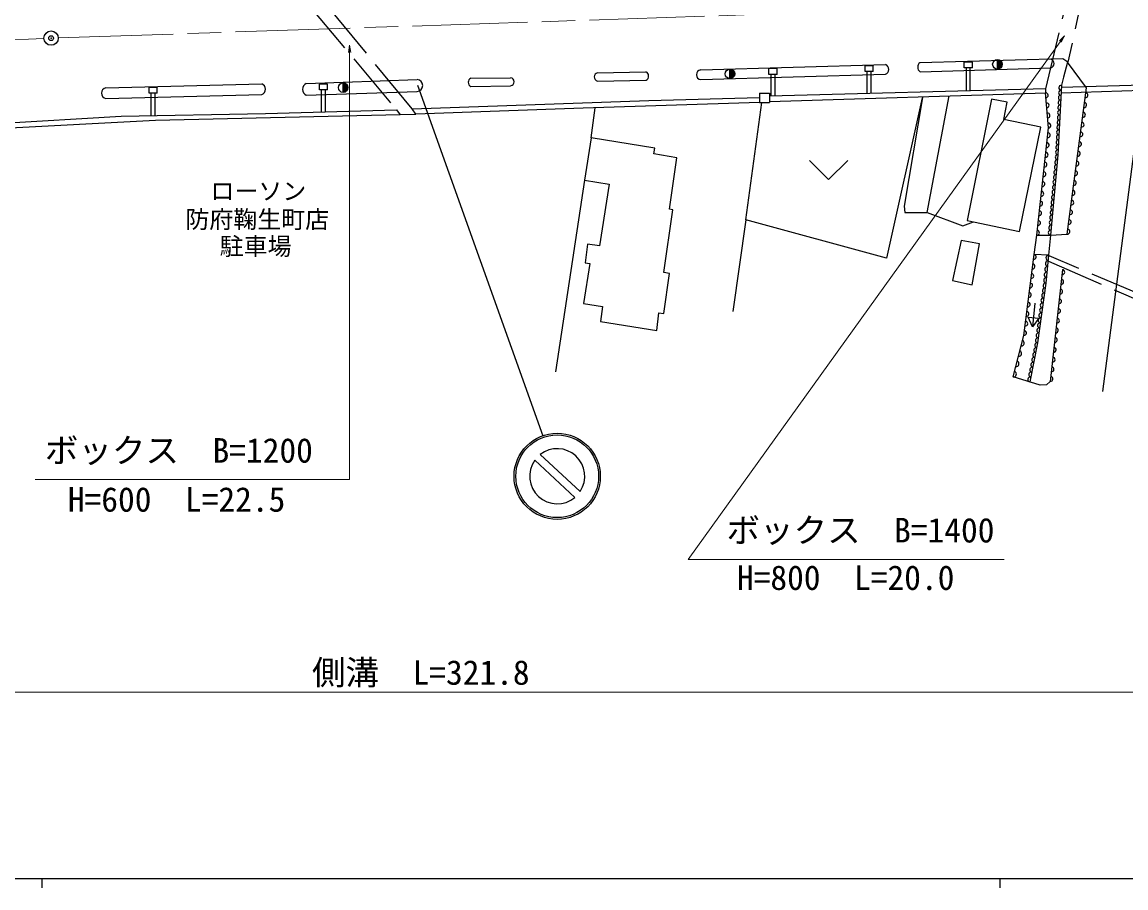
# Model space of a CAD drawing. Units: millimetres, scale not verified. Extents: x 40000 to 680000, y 20000 to 380000.
# Drawn here: x 165925 to 281163, y 204000 to 294392 of the extents above; entities that cross this region are included whole.
import ezdxf
from ezdxf.enums import TextEntityAlignment as Align

# ---------------------------------------------------------------- set-up
doc = ezdxf.new("R2010")
doc.units = ezdxf.units.MM
doc.header["$LTSCALE"] = 1000
doc.header["$PDMODE"] = 32
doc.header["$PDSIZE"] = 500
doc.linetypes.add('CHAIN', pattern=[18.5, 12, -1.5, 3.5, -1.5])
doc.linetypes.add('DASHED', pattern=[7.5, 6, -1.5])
for name, color, linetype, lineweight in [('M-BGD', 7, 'Continuous', 25), ('M-BGD-EXST', 7, 'Continuous', 25), ('M-BMK', 2, 'CHAIN', 13), ('M-BMK-SRVR', 3, 'Continuous', 25), ('M-STR-HTXT', 7, 'Continuous', 13), ('M-STR-STRC', 7, 'Continuous', 25), ('M-TTL-BAND', 7, 'Continuous', 25)]:
    doc.layers.add(name, color=color, linetype=linetype, lineweight=lineweight)
doc.layers.add('M-BMK-HTXT', color=7, linetype='Continuous')
doc.layers.add('M-OTRS', color=6, linetype='Continuous')
doc.styles.add('ＭＳ ゴシック', font='')
doc.styles.get('ＭＳ ゴシック').set_extended_font_data('MS Gothic')

# ---------------------------------------------------------------- blocks, each defined once
blk = doc.blocks.new('open_arrow')
at = {"color": 0, "linetype": 'Continuous', "lineweight": -2}
blk.add_lwpolyline([(7.5, 1.25), (0, 0), (7.5, -1.25)], dxfattribs=at)

msp = doc.modelspace()

# ---------------------------------------------------------------- linework, layer by layer
at = {"layer": 'M-BGD', "linetype": 'DASHED'}
for p, q in [((278730, 306859), (275097, 290195)), ((272816, 287438), (277231, 306296)), ((190912, 302043), (205016, 285218)), ((206647, 285348), (193052, 301846)), ((264515, 287210), (264515, 289620)), ((264915, 287221), (264915, 289620)), ((244128, 286649), (244128, 288935)), ((244528, 286660), (244528, 288935)), ((254153, 286925), (254153, 289223)), ((254553, 286936), (254553, 289223)), ((179403, 284618), (179403, 286977)), ((179803, 284626), (179803, 286977)), ((197189, 285008), (197189, 287302)), ((197589, 285019), (197589, 287302)), ((271572, 270130), (271851, 272145)), ((273287, 272145), (273094, 270066)), ((283155, 265737), (273137, 269980)), ((273073, 269423), (282913, 265149))]:
    msp.add_line(p, q, dxfattribs=at)
at = {"layer": 'M-BGD'}
for p, q in [((274583, 290538), (259657, 290149)), ((275097, 290195), (274583, 290538)), ((236772, 289410), (256055, 289968)), ((244751, 289535), (243901, 289535)), ((243901, 288935), (243901, 289535)), ((244751, 288935), (244751, 289535)), ((254776, 289823), (253926, 289823)), ((253926, 289223), (253926, 289823)), ((254776, 289223), (254776, 289823)), ((259666, 289201), (273338, 289604)), ((265139, 290220), (264289, 290220)), ((264289, 289620), (264289, 290220)), ((265139, 289620), (264289, 289620)), ((265139, 289620), (265139, 290220)), ((275066, 290215), (274638, 288629)), ((277049, 287514), (275066, 290215)), ((195596, 287976), (207174, 288385)), ((212790, 288526), (216930, 288585)), ((225962, 289089), (231057, 289191)), ((225986, 288232), (231081, 288334)), ((236772, 288382), (256055, 288940)), ((244751, 288935), (243901, 288935)), ((254776, 289223), (253926, 289223)), ((274638, 288629), (274423, 287793)), ((278746, 255811), (283034, 288631)), ((174658, 287527), (190952, 287941)), ((180026, 287577), (179176, 287577)), ((179176, 286977), (179176, 287577)), ((180026, 286977), (179176, 286977)), ((180026, 286977), (180026, 287577)), ((195596, 286751), (207174, 287159)), ((197812, 287902), (196962, 287902)), ((196962, 287302), (196962, 287902)), ((197812, 287302), (196962, 287302)), ((197812, 287302), (197812, 287902)), ((212790, 287679), (216930, 287738)), ((242898, 286971), (242898, 286002)), ((242898, 286971), (243942, 286971)), ((272816, 287438), (243942, 286644)), ((243942, 286101), (272816, 287006)), ((243942, 286971), (243942, 286002)), ((273094, 283334), (272772, 287004)), ((272816, 287006), (272816, 287438)), ((274423, 287793), (274059, 280548)), ((274384, 287017), (282860, 287293)), ((274414, 287606), (282931, 287837)), ((275023, 272252), (277049, 287514)), ((174658, 286415), (190952, 286828)), ((206647, 285348), (231362, 286209)), ((242898, 286002), (224514, 285402)), ((231362, 286209), (242898, 286524)), ((241477, 273731), (243145, 286002)), ((242898, 286002), (243942, 286002)), ((259890, 286485), (256160, 269744)), ((259911, 286528), (258025, 275189)), ((260404, 274524), (262698, 286678)), ((267124, 286357), (264574, 273667)), ((268775, 286014), (267124, 286357)), ((268411, 284235), (268775, 286014)), ((176265, 284557), (191338, 284851)), ((205386, 284716), (179863, 284116)), ((191338, 284851), (205016, 285218)), ((205016, 285218), (205386, 284716)), ((205371, 284731), (207044, 284763)), ((207044, 284763), (206647, 285348)), ((224514, 285402), (207044, 284763)), ((225325, 282305), (225745, 285442)), ((179863, 284116), (154251, 282794)), ((154637, 283309), (176265, 284557)), ((272269, 283420), (268411, 284235)), ((270061, 272531), (272269, 283420)), ((271851, 272145), (273094, 283334)), ((225325, 282305), (224629, 277890)), ((231992, 281212), (225325, 282305)), ((231885, 280633), (231992, 281212)), ((234264, 280205), (231885, 280633)), ((233524, 274846), (234264, 280205)), ((274059, 280548), (273287, 272145)), ((224629, 277890), (221596, 257890)), ((224629, 277890), (227222, 277461)), ((227222, 277461), (226215, 271030)), ((232924, 268244), (233846, 274782)), ((233846, 274782), (233524, 274846)), ((258025, 275189), (258068, 274503)), ((258068, 274503), (260404, 274524)), ((260404, 274524), (264134, 273131)), ((241477, 273731), (240116, 264171)), ((256160, 269744), (241477, 273731)), ((264134, 273131), (265254, 273526)), ((264574, 273667), (270061, 272531)), ((271851, 272145), (273287, 272145)), ((273287, 272145), (275023, 272252)), ((224950, 271202), (224693, 269251)), ((226215, 271030), (224950, 271202)), ((263963, 271588), (263062, 267429)), ((265870, 271245), (263963, 271588)), ((265120, 266958), (265870, 271245)), ((270501, 261685), (271572, 270130)), ((273094, 270066), (271572, 270130)), ((273094, 270066), (272794, 267129)), ((225186, 269187), (224543, 265028)), ((224693, 269251), (225186, 269187)), ((274552, 268544), (273266, 256883)), ((233503, 268158), (232924, 268244)), ((232924, 263957), (233503, 268158)), ((263062, 267429), (265120, 266958)), ((272794, 267129), (271937, 260913)), ((271647, 265057), (271417, 262567)), ((224543, 265028), (226515, 264707)), ((226515, 264707), (226322, 263142)), ((232174, 262199), (232410, 264021)), ((232410, 264021), (232924, 263957)), ((226322, 263142), (232174, 262199)), ((271417, 262567), (270950, 263583)), ((270950, 263583), (272063, 263480)), ((272063, 263480), (271417, 262567)), ((269407, 257355), (270501, 261685)), ((271937, 260913), (271114, 256820)), ((272215, 256476), (269407, 257355)), ((272858, 256519), (272215, 256476)), ((273266, 256883), (272858, 256519))]:
    msp.add_line(p, q, dxfattribs=at)
for centre, radius, start, end in [((273178, 290055), 478, 289.55673, 70.47354), ((236833, 288899), 515, 96.74598, 264.45548), ((255871, 289454), 545, 288.76788, 70.27234), ((260016, 289678), 592, 127.35424, 233.73222), ((207140, 287772), 614, 273.16807, 86.83193), ((212943, 288102), 450, 109.7889, 250.2111), ((216856, 288161), 430, 279.90009, 80.09991), ((226102, 288663), 447, 104.05359, 254.9047), ((230858, 288757), 478, 297.75621, 65.39689), ((174783, 286971), 570, 102.64477, 257.35523), ((190747, 287384), 593, 290.22778, 69.77222), ((195894, 287364), 681, 115.94139, 244.05861), ((272782, 286741), 264, 277.94769, 92.07853), ((274393, 287016), 259, 89.16515, 265.07622), ((274419, 287534), 259, 89.16515, 265.07622), ((276941, 286752), 257, 263.93201, 80.94723), ((272874, 285692), 264, 277.94769, 92.07853), ((274341, 285981), 259, 89.16515, 265.07622), ((274367, 286499), 259, 89.16515, 265.07622), ((276806, 285735), 257, 263.93201, 80.94723), ((272966, 284644), 264, 277.94769, 92.07853), ((274263, 284429), 259, 89.16515, 265.07622), ((274289, 284946), 259, 89.16515, 265.07622), ((274315, 285464), 259, 89.16515, 265.07622), ((276671, 284717), 257, 263.93201, 80.94723), ((273058, 283595), 264, 277.94769, 92.07853), ((274211, 283394), 259, 89.16515, 265.07622), ((274237, 283911), 259, 89.16515, 265.07622), ((276536, 283700), 257, 263.93201, 80.94723), ((273004, 282572), 256, 264.98887, 82.33075), ((274159, 282359), 259, 89.16515, 265.07622), ((274185, 282876), 259, 89.16515, 265.07622), ((276401, 282682), 257, 263.93201, 80.94723), ((272891, 281555), 256, 264.98887, 82.33075), ((274107, 281324), 259, 89.16515, 265.07622), ((274133, 281841), 259, 89.16515, 265.07622), ((276266, 281665), 257, 263.93201, 80.94723), ((272777, 280538), 256, 264.98887, 82.33075), ((274049, 280284), 264, 87.8059, 261.69982), ((274081, 280806), 259, 89.16515, 265.07622), ((276131, 280647), 257, 263.93201, 80.94723), ((272664, 279520), 256, 264.98887, 82.33075), ((273904, 278708), 264, 87.8059, 261.69982), ((273952, 279234), 264, 87.8059, 261.69982), ((274000, 279759), 264, 87.8059, 261.69982), ((275996, 279630), 257, 263.93201, 80.94723), ((272438, 277486), 256, 264.98887, 82.33075), ((272551, 278503), 256, 264.98887, 82.33075), ((273808, 277658), 264, 87.8059, 261.69982), ((273856, 278183), 264, 87.8059, 261.69982), ((275726, 277595), 257, 263.93201, 80.94723), ((275861, 278612), 257, 263.93201, 80.94723), ((272325, 276469), 256, 264.98887, 82.33075), ((273711, 276608), 264, 87.8059, 261.69982), ((273759, 277133), 264, 87.8059, 261.69982), ((275591, 276577), 257, 263.93201, 80.94723), ((272212, 275452), 256, 264.98887, 82.33075), ((273615, 275557), 264, 87.8059, 261.69982), ((273663, 276083), 264, 87.8059, 261.69982), ((275456, 275560), 257, 263.93201, 80.94723), ((272099, 274434), 256, 264.98887, 82.33075), ((273518, 274507), 264, 87.8059, 261.69982), ((273566, 275032), 264, 87.8059, 261.69982), ((275321, 274542), 257, 263.93201, 80.94723), ((271986, 273417), 256, 264.98887, 82.33075), ((273373, 272931), 264, 87.8059, 261.69982), ((273422, 273457), 264, 87.8059, 261.69982), ((273470, 273982), 264, 87.8059, 261.69982), ((275186, 273525), 257, 263.93201, 80.94723), ((271873, 272400), 256, 264.98887, 82.33075), ((273325, 272406), 264, 87.8059, 261.69982), ((275051, 272507), 257, 263.93201, 80.94723), ((271540, 269882), 250, 262.85723, 82.67801), ((273113, 269767), 299, 93.64286, 254.68757), ((271414, 268888), 250, 262.85723, 82.67801), ((272993, 268592), 299, 93.64286, 254.68757), ((273053, 269180), 299, 93.64286, 254.68757), ((274519, 268291), 255, 264.8484, 82.5637), ((271288, 267895), 250, 262.85723, 82.67801), ((272873, 267418), 299, 93.64286, 254.68757), ((272933, 268005), 299, 93.64286, 254.68757), ((274407, 267277), 255, 264.8484, 82.5637), ((271162, 266901), 250, 262.85723, 82.67801), ((272699, 266350), 262, 84.71473, 259.57865), ((272770, 266869), 262, 84.71473, 259.57865), ((274295, 266263), 255, 264.8484, 82.5637), ((270910, 264914), 250, 262.85723, 82.67801), ((271036, 265907), 250, 262.85723, 82.67801), ((272484, 264796), 262, 84.71473, 259.57865), ((272556, 265314), 262, 84.71473, 259.57865), ((272627, 265832), 262, 84.71473, 259.57865), ((274183, 265249), 255, 264.8484, 82.5637), ((270784, 263920), 250, 262.85723, 82.67801), ((272341, 263760), 262, 84.71473, 259.57865), ((272413, 264278), 262, 84.71473, 259.57865), ((274071, 264235), 255, 264.8484, 82.5637), ((270658, 262927), 250, 262.85723, 82.67801), ((272198, 262724), 262, 84.71473, 259.57865), ((272270, 263242), 262, 84.71473, 259.57865), ((273960, 263221), 255, 264.8484, 82.5637), ((270532, 261933), 250, 262.85723, 82.67801), ((272055, 261688), 262, 84.71473, 259.57865), ((272127, 262206), 262, 84.71473, 259.57865), ((273848, 262207), 255, 264.8484, 82.5637), ((270266, 260880), 281, 262.12943, 69.53128), ((271896, 260655), 261, 81.07959, 256.19254), ((271984, 261170), 262, 84.71473, 259.57865), ((273736, 261193), 255, 264.8484, 82.5637), ((269992, 259798), 281, 262.12943, 69.53128), ((271588, 259120), 261, 81.07959, 256.19254), ((271691, 259632), 261, 81.07959, 256.19254), ((271793, 260143), 261, 81.07959, 256.19254), ((273512, 259165), 255, 264.8484, 82.5637), ((273624, 260179), 255, 264.8484, 82.5637), ((269719, 258715), 281, 262.12943, 69.53128), ((271382, 258097), 261, 81.07959, 256.19254), ((271485, 258609), 261, 81.07959, 256.19254), ((273400, 258151), 255, 264.8484, 82.5637), ((269446, 257633), 281, 262.12943, 69.53128), ((271176, 257074), 261, 81.07959, 256.19254), ((271279, 257585), 261, 81.07959, 256.19254), ((273289, 257137), 255, 264.8484, 82.5637)]:
    msp.add_arc(centre, radius, start, end, dxfattribs=at)
at = {"layer": 'M-BGD-EXST'}
for p, q in [((267748, 289484), (267748, 290484)), ((267790, 289486), (267790, 290482)), ((267831, 289491), (267831, 290477)), ((267873, 289500), (267873, 290468)), ((267915, 289513), (267915, 290456)), ((267956, 289530), (267956, 290439)), ((267998, 289551), (267998, 290417)), ((239822, 288482), (239822, 289482)), ((239864, 288484), (239864, 289481)), ((239906, 288489), (239906, 289475)), ((239947, 288498), (239947, 289466)), ((239989, 288511), (239989, 289454)), ((240031, 288528), (240031, 289437)), ((240072, 288549), (240072, 289415)), ((240114, 288576), (240114, 289388)), ((240156, 288610), (240156, 289355)), ((240197, 288652), (240197, 289313)), ((240239, 288706), (240239, 289259)), ((268040, 289578), (268040, 290390)), ((268081, 289611), (268081, 290357)), ((268123, 289653), (268123, 290315)), ((268165, 289708), (268165, 290261)), ((268206, 289784), (268206, 290184)), ((240281, 288783), (240281, 289182)), ((199446, 287051), (199446, 288051)), ((199488, 287053), (199488, 288049)), ((199529, 287058), (199529, 288044)), ((199571, 287067), (199571, 288035)), ((199613, 287080), (199613, 288023)), ((199654, 287097), (199654, 288006)), ((199696, 287118), (199696, 287984)), ((199738, 287145), (199738, 287957)), ((199779, 287179), (199779, 287924)), ((199821, 287220), (199821, 287882)), ((199863, 287275), (199863, 287828)), ((199904, 287351), (199904, 287751)), ((248122, 279946), (250122, 277946)), ((250122, 277946), (252122, 279946))]:
    msp.add_line(p, q, dxfattribs=at)
for centre in [(267748, 289984), (239822, 288982), (199446, 287551)]:
    msp.add_circle(centre, 500, dxfattribs=at)
at = {"layer": 'M-BMK'}
for p, q in [((169707, 292740), (268171, 296043)), ((69454, 288417), (168208, 292682))]:
    msp.add_line(p, q, dxfattribs=at)
at = {"layer": 'M-BMK-SRVR'}
msp.add_circle((168957, 292714), 750, dxfattribs=at)
at = {"layer": 'M-OTRS'}
msp.add_point((168957, 292714), dxfattribs=at)
at = {"layer": 'M-STR-HTXT'}
msp.add_line((69658, 224439), (391341, 224439), dxfattribs=at)
for points in [[(274752, 292964), (235467, 238294), (268462, 238294)], [(200116, 291969), (200116, 246624), (167281, 246624)]]:
    msp.add_lwpolyline(points, dxfattribs=at)
at = {"layer": 'M-STR-STRC'}
for p, q in [((207196, 287821), (220275, 251213)), ((220026, 249253), (224201, 245402)), ((219439, 248640), (223638, 244767))]:
    msp.add_line(p, q, dxfattribs=at)
for radius in [4500, 4320]:
    msp.add_circle((221789, 246975), radius, dxfattribs=at)
for start, end in [(326.89078, 127.7228), (144.66812, 309.94546)]:
    msp.add_arc((221789, 246975), 2880, start, end, dxfattribs=at)
at = {"layer": 'M-TTL-BAND'}
for p, q in [((40000, 205000), (579000, 205000)), ((168000, 205000), (168000, 204000)), ((268000, 205000), (268000, 204000))]:
    msp.add_line(p, q, dxfattribs=at)

# ---------------------------------------------------------------- block references
at = {"layer": 'M-STR-HTXT', "xscale": 100, "yscale": 100}
for p, rotation in [((274752, 292964), 234.3), ((200116, 291969), 270)]:
    msp.add_blockref('open_arrow', p, dxfattribs=dict(at, rotation=rotation))

# ---------------------------------------------------------------- texts
at = {"layer": 'M-BMK-HTXT', "style": 'ＭＳ ゴシック'}
for s, p in [('ローソン', (185591, 275282)), ('防府鞠生町店', (182983, 272327)), ('駐車場', (186555, 269517))]:
    msp.add_text(s, height=1833, dxfattribs=at).set_placement(p, align=Align.BOTTOM_LEFT)
at = {"layer": 'M-STR-HTXT', "style": 'ＭＳ ゴシック'}
msp.add_text('ボックス\u3000B=1200', height=2566, dxfattribs=at).set_placement((196281, 247624), align=Align.BOTTOM_RIGHT)
for s, p in [('H=600\u3000L=22.5', (170703, 242508)), ('ボックス\u3000B=1400', (239462, 239294)), ('H=800\u3000L=20.0', (240554, 234339))]:
    msp.add_text(s, height=2566, dxfattribs=at).set_placement(p, align=Align.BOTTOM_LEFT)
msp.add_text('側溝\u3000L=321.8', height=2566, dxfattribs=at).set_placement((207551, 224439), align=Align.BOTTOM_CENTER)

doc.saveas('drawing.dxf')
